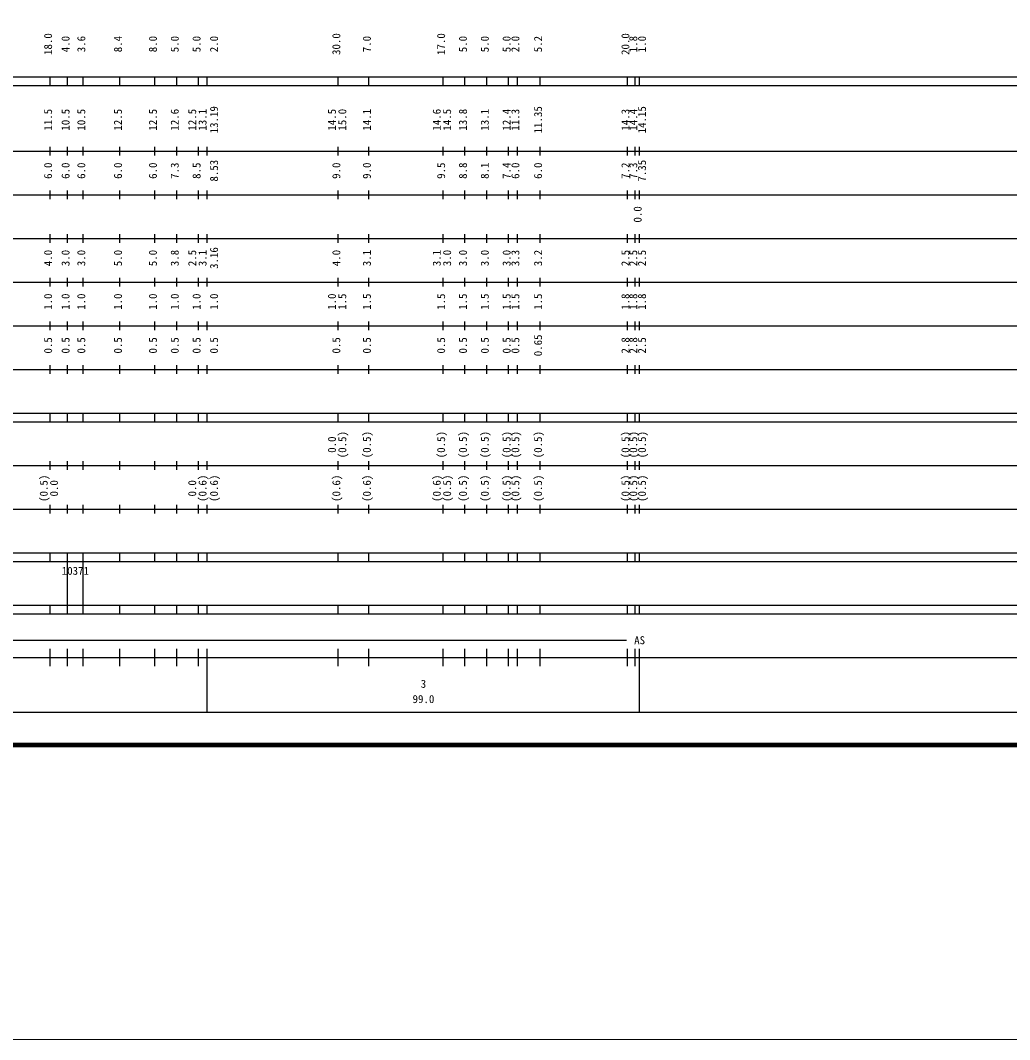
# Model space of a CAD drawing. Units: millimetres on the paper, enlarged 1000 times. Extents: x 0 to 700000, y -47500 to 447500.
# Drawn here: x 225198 to 451722, y -47500 to 185930 of the extents above; entities that cross this region are included whole.
import ezdxf
from ezdxf.enums import TextEntityAlignment as Align

# ---------------------------------------------------------------- set-up
doc = ezdxf.new("R2010")
doc.units = ezdxf.units.MM
doc.header["$LTSCALE"] = 1000
doc.layers.add('作業レイヤ1', color=7, linetype='Continuous', lineweight=13)
doc.layers.add('作業ﾚｲﾔ1', color=7, linetype='Continuous', lineweight=25)
doc.styles.add('ＭＳ ゴシック', font='')
doc.styles.get('ＭＳ ゴシック').set_extended_font_data('MS Gothic')

msp = doc.modelspace()

# ---------------------------------------------------------------- linework, layer by layer
at = {"layer": '作業レイヤ1'}
msp.add_lwpolyline([(0, -47500), (700000, -47500), (700000, 447500), (0, 447500)], close=True, dxfattribs=at)
at = {"layer": '作業ﾚｲﾔ1'}
for p, q in [((40000, 173000), (579000, 173000)), ((232000, 171000), (232000, 173000)), ((236000, 171000), (236000, 173000)), ((239600, 171000), (239600, 173000)), ((248000, 171000), (248000, 173000)), ((256000, 171000), (256000, 173000)), ((261000, 171000), (261000, 173000)), ((266000, 171000), (266000, 173000)), ((268000, 171000), (268000, 173000)), ((298000, 171000), (298000, 173000)), ((305000, 171000), (305000, 173000)), ((322000, 171000), (322000, 173000)), ((327000, 171000), (327000, 173000)), ((332000, 171000), (332000, 173000)), ((337000, 171000), (337000, 173000)), ((339000, 171000), (339000, 173000)), ((344200, 171000), (344200, 173000)), ((364200, 171000), (364200, 173000)), ((366000, 171000), (366000, 173000)), ((367000, 171000), (367000, 173000)), ((40000, 171000), (579000, 171000)), ((232000, 155000), (232000, 157000)), ((236000, 155000), (236000, 157000)), ((239600, 155000), (239600, 157000)), ((248000, 155000), (248000, 157000)), ((256000, 155000), (256000, 157000)), ((261000, 155000), (261000, 157000)), ((266000, 155000), (266000, 157000)), ((268000, 155000), (268000, 157000)), ((298000, 155000), (298000, 157000)), ((305000, 155000), (305000, 157000)), ((322000, 155000), (322000, 157000)), ((327000, 155000), (327000, 157000)), ((332000, 155000), (332000, 157000)), ((337000, 155000), (337000, 157000)), ((339000, 155000), (339000, 157000)), ((344200, 155000), (344200, 157000)), ((364200, 155000), (364200, 157000)), ((366000, 155000), (366000, 157000)), ((367000, 155000), (367000, 157000)), ((40000, 156000), (579000, 156000)), ((46000, 146000), (579000, 146000)), ((232000, 145000), (232000, 147000)), ((236000, 145000), (236000, 147000)), ((239600, 145000), (239600, 147000)), ((248000, 145000), (248000, 147000)), ((256000, 145000), (256000, 147000)), ((261000, 145000), (261000, 147000)), ((266000, 145000), (266000, 147000)), ((268000, 145000), (268000, 147000)), ((298000, 145000), (298000, 147000)), ((305000, 145000), (305000, 147000)), ((322000, 145000), (322000, 147000)), ((327000, 145000), (327000, 147000)), ((332000, 145000), (332000, 147000)), ((337000, 145000), (337000, 147000)), ((339000, 145000), (339000, 147000)), ((344200, 145000), (344200, 147000)), ((364200, 145000), (364200, 147000)), ((366000, 145000), (366000, 147000)), ((367000, 145000), (367000, 147000)), ((52000, 136000), (579000, 136000)), ((232000, 135000), (232000, 137000)), ((236000, 135000), (236000, 137000)), ((239600, 135000), (239600, 137000)), ((248000, 135000), (248000, 137000)), ((256000, 135000), (256000, 137000)), ((261000, 135000), (261000, 137000)), ((266000, 135000), (266000, 137000)), ((268000, 135000), (268000, 137000)), ((298000, 135000), (298000, 137000)), ((305000, 135000), (305000, 137000)), ((322000, 135000), (322000, 137000)), ((327000, 135000), (327000, 137000)), ((332000, 135000), (332000, 137000)), ((337000, 135000), (337000, 137000)), ((339000, 135000), (339000, 137000)), ((344200, 135000), (344200, 137000)), ((364200, 135000), (364200, 137000)), ((366000, 135000), (366000, 137000)), ((367000, 135000), (367000, 137000)), ((232000, 125000), (232000, 127000)), ((236000, 125000), (236000, 127000)), ((239600, 125000), (239600, 127000)), ((248000, 125000), (248000, 127000)), ((256000, 125000), (256000, 127000)), ((261000, 125000), (261000, 127000)), ((266000, 125000), (266000, 127000)), ((268000, 125000), (268000, 127000)), ((298000, 125000), (298000, 127000)), ((305000, 125000), (305000, 127000)), ((322000, 125000), (322000, 127000)), ((327000, 125000), (327000, 127000)), ((332000, 125000), (332000, 127000)), ((337000, 125000), (337000, 127000)), ((339000, 125000), (339000, 127000)), ((344200, 125000), (344200, 127000)), ((364200, 125000), (364200, 127000)), ((366000, 125000), (366000, 127000)), ((367000, 125000), (367000, 127000)), ((46000, 126000), (579000, 126000)), ((232000, 115000), (232000, 117000)), ((236000, 115000), (236000, 117000)), ((239600, 115000), (239600, 117000)), ((248000, 115000), (248000, 117000)), ((256000, 115000), (256000, 117000)), ((261000, 115000), (261000, 117000)), ((266000, 115000), (266000, 117000)), ((268000, 115000), (268000, 117000)), ((298000, 115000), (298000, 117000)), ((305000, 115000), (305000, 117000)), ((322000, 115000), (322000, 117000)), ((327000, 115000), (327000, 117000)), ((332000, 115000), (332000, 117000)), ((337000, 115000), (337000, 117000)), ((339000, 115000), (339000, 117000)), ((344200, 115000), (344200, 117000)), ((364200, 115000), (364200, 117000)), ((366000, 115000), (366000, 117000)), ((367000, 115000), (367000, 117000)), ((52000, 116000), (579000, 116000)), ((46000, 106000), (579000, 106000)), ((232000, 105000), (232000, 107000)), ((236000, 105000), (236000, 107000)), ((239600, 105000), (239600, 107000)), ((248000, 105000), (248000, 107000)), ((256000, 105000), (256000, 107000)), ((261000, 105000), (261000, 107000)), ((266000, 105000), (266000, 107000)), ((268000, 105000), (268000, 107000)), ((298000, 105000), (298000, 107000)), ((305000, 105000), (305000, 107000)), ((322000, 105000), (322000, 107000)), ((327000, 105000), (327000, 107000)), ((332000, 105000), (332000, 107000)), ((337000, 105000), (337000, 107000)), ((339000, 105000), (339000, 107000)), ((344200, 105000), (344200, 107000)), ((364200, 105000), (364200, 107000)), ((366000, 105000), (366000, 107000)), ((367000, 105000), (367000, 107000)), ((40000, 96000), (579000, 96000)), ((232000, 94000), (232000, 96000)), ((236000, 94000), (236000, 96000)), ((239600, 94000), (239600, 96000)), ((248000, 94000), (248000, 96000)), ((256000, 94000), (256000, 96000)), ((261000, 94000), (261000, 96000)), ((266000, 94000), (266000, 96000)), ((268000, 94000), (268000, 96000)), ((298000, 94000), (298000, 96000)), ((305000, 94000), (305000, 96000)), ((322000, 94000), (322000, 96000)), ((327000, 94000), (327000, 96000)), ((332000, 94000), (332000, 96000)), ((337000, 94000), (337000, 96000)), ((339000, 94000), (339000, 96000)), ((344200, 94000), (344200, 96000)), ((364200, 94000), (364200, 96000)), ((366000, 94000), (366000, 96000)), ((367000, 94000), (367000, 96000)), ((40000, 94000), (579000, 94000)), ((232000, 83000), (232000, 85000)), ((236000, 83000), (236000, 85000)), ((239600, 83000), (239600, 85000)), ((248000, 83000), (248000, 85000)), ((256000, 83000), (256000, 85000)), ((261000, 83000), (261000, 85000)), ((266000, 83000), (266000, 85000)), ((268000, 83000), (268000, 85000)), ((298000, 83000), (298000, 85000)), ((305000, 83000), (305000, 85000)), ((322000, 83000), (322000, 85000)), ((327000, 83000), (327000, 85000)), ((332000, 83000), (332000, 85000)), ((337000, 83000), (337000, 85000)), ((339000, 83000), (339000, 85000)), ((344200, 83000), (344200, 85000)), ((364200, 83000), (364200, 85000)), ((366000, 83000), (366000, 85000)), ((367000, 83000), (367000, 85000)), ((49000, 84000), (579000, 84000)), ((232000, 73000), (232000, 75000)), ((236000, 73000), (236000, 75000)), ((239600, 73000), (239600, 75000)), ((248000, 73000), (248000, 75000)), ((256000, 73000), (256000, 75000)), ((261000, 73000), (261000, 75000)), ((266000, 73000), (266000, 75000)), ((268000, 73000), (268000, 75000)), ((298000, 73000), (298000, 75000)), ((305000, 73000), (305000, 75000)), ((322000, 73000), (322000, 75000)), ((327000, 73000), (327000, 75000)), ((332000, 73000), (332000, 75000)), ((337000, 73000), (337000, 75000)), ((339000, 73000), (339000, 75000)), ((344200, 73000), (344200, 75000)), ((364200, 73000), (364200, 75000)), ((366000, 73000), (366000, 75000)), ((367000, 73000), (367000, 75000)), ((40000, 74000), (579000, 74000)), ((40000, 64000), (579000, 64000)), ((232000, 62000), (232000, 64000)), ((236000, 62000), (236000, 64000)), ((239600, 62000), (239600, 64000)), ((248000, 62000), (248000, 64000)), ((256000, 62000), (256000, 64000)), ((261000, 62000), (261000, 64000)), ((266000, 62000), (266000, 64000)), ((268000, 62000), (268000, 64000)), ((298000, 62000), (298000, 64000)), ((305000, 62000), (305000, 64000)), ((322000, 62000), (322000, 64000)), ((327000, 62000), (327000, 64000)), ((332000, 62000), (332000, 64000)), ((337000, 62000), (337000, 64000)), ((339000, 62000), (339000, 64000)), ((344200, 62000), (344200, 64000)), ((364200, 62000), (364200, 64000)), ((366000, 62000), (366000, 64000)), ((367000, 62000), (367000, 64000)), ((40000, 62000), (579000, 62000)), ((236000, 52000), (236000, 62000)), ((239600, 52000), (239600, 62000)), ((40000, 52000), (579000, 52000)), ((232000, 50000), (232000, 52000)), ((236000, 50000), (236000, 52000)), ((239600, 50000), (239600, 52000)), ((248000, 50000), (248000, 52000)), ((256000, 50000), (256000, 52000)), ((261000, 50000), (261000, 52000)), ((266000, 50000), (266000, 52000)), ((268000, 50000), (268000, 52000)), ((298000, 50000), (298000, 52000)), ((305000, 50000), (305000, 52000)), ((322000, 50000), (322000, 52000)), ((327000, 50000), (327000, 52000)), ((332000, 50000), (332000, 52000)), ((337000, 50000), (337000, 52000)), ((339000, 50000), (339000, 52000)), ((344200, 50000), (344200, 52000)), ((364200, 50000), (364200, 52000)), ((366000, 50000), (366000, 52000)), ((367000, 50000), (367000, 52000)), ((40000, 50000), (579000, 50000)), ((71000, 44000), (364000, 44000)), ((40000, 40000), (579000, 40000)), ((232000, 38000), (232000, 42000)), ((236000, 38000), (236000, 42000)), ((239600, 38000), (239600, 42000)), ((248000, 38000), (248000, 42000)), ((256000, 38000), (256000, 42000)), ((261000, 38000), (261000, 42000)), ((266000, 38000), (266000, 42000)), ((268000, 27500), (268000, 42000)), ((298000, 38000), (298000, 42000)), ((305000, 38000), (305000, 42000)), ((322000, 38000), (322000, 42000)), ((327000, 38000), (327000, 42000)), ((332000, 38000), (332000, 42000)), ((337000, 38000), (337000, 42000)), ((339000, 38000), (339000, 42000)), ((344200, 38000), (344200, 42000)), ((364200, 38000), (364200, 42000)), ((366000, 38000), (366000, 42000)), ((367000, 27500), (367000, 42000)), ((68000, 27500), (579000, 27500))]:
    msp.add_line(p, q, dxfattribs=at)
at = {"layer": '作業ﾚｲﾔ1', "lineweight": 140}
msp.add_line((40000, 20000), (680000, 20000), dxfattribs=at)

# ---------------------------------------------------------------- texts
at = {"layer": '作業ﾚｲﾔ1', "style": 'ＭＳ ゴシック'}
for s, p in [('18.0', (233000, 180500)), ('4.0', (237000, 180500)), ('3.6', (240600, 180500)), ('8.4', (249000, 180500)), ('8.0', (257000, 180500)), ('5.0', (262000, 180500)), ('5.0', (267000, 180500)), ('2.0', (271000, 180500)), ('30.0', (299000, 180500)), ('7.0', (306000, 180500)), ('17.0', (323000, 180500)), ('5.0', (328000, 180500)), ('5.0', (333000, 180500)), ('5.0', (338000, 180500)), ('2.0', (340000, 180500)), ('5.2', (345200, 180500)), ('20.0', (365200, 180500)), ('1.8', (367000, 180500)), ('1.0', (369000, 180500)), ('13.19', (271000, 163174)), ('11.35', (345200, 163174)), ('14.15', (369000, 163174)), ('11.5', (233000, 163174)), ('10.5', (237000, 163174)), ('10.5', (240600, 163174)), ('12.5', (249000, 163174)), ('12.5', (257000, 163174)), ('12.6', (262000, 163174)), ('12.5', (266000, 163174)), ('13.1', (268370, 163174)), ('14.5', (298000, 163174)), ('15.0', (300370, 163174)), ('14.1', (306000, 163174)), ('14.6', (322000, 163174)), ('14.5', (324370, 163174)), ('13.8', (328000, 163174)), ('13.1', (333000, 163174)), ('12.4', (338000, 163174)), ('11.3', (340000, 163174)), ('14.3', (365200, 163174)), ('14.4', (367000, 163174)), ('6.0', (233000, 151500)), ('6.0', (237000, 151500)), ('6.0', (240600, 151500)), ('6.0', (249000, 151500)), ('6.0', (257000, 151500)), ('7.3', (262000, 151500)), ('8.5', (267000, 151500)), ('8.53', (271000, 151500)), ('9.0', (299000, 151500)), ('9.0', (306000, 151500)), ('9.5', (323000, 151500)), ('8.8', (328000, 151500)), ('8.1', (333000, 151500)), ('7.4', (338000, 151500)), ('6.0', (340000, 151500)), ('6.0', (345200, 151500)), ('7.2', (365200, 151500)), ('7.3', (367000, 151500)), ('7.35', (369000, 151500)), ('0.0', (368000, 141500)), ('4.0', (233000, 131500)), ('3.0', (237000, 131500)), ('3.0', (240600, 131500)), ('5.0', (249000, 131500)), ('5.0', (257000, 131500)), ('3.8', (262000, 131500)), ('2.5', (266000, 131500)), ('3.1', (268370, 131500)), ('3.16', (271000, 131500)), ('4.0', (299000, 131500)), ('3.1', (306000, 131500)), ('3.1', (322000, 131500)), ('3.0', (324370, 131500)), ('3.0', (328000, 131500)), ('3.0', (333000, 131500)), ('3.0', (338000, 131500)), ('3.3', (340000, 131500)), ('3.2', (345200, 131500)), ('2.5', (365200, 131500)), ('2.5', (367000, 131500)), ('2.5', (369000, 131500)), ('1.0', (233000, 121500)), ('1.0', (237000, 121500)), ('1.0', (240600, 121500)), ('1.0', (249000, 121500)), ('1.0', (257000, 121500)), ('1.0', (262000, 121500)), ('1.0', (267000, 121500)), ('1.0', (271000, 121500)), ('1.0', (298000, 121500)), ('1.5', (300370, 121500)), ('1.5', (306000, 121500)), ('1.5', (323000, 121500)), ('1.5', (328000, 121500)), ('1.5', (333000, 121500)), ('1.5', (338000, 121500)), ('1.5', (340000, 121500)), ('1.5', (345200, 121500)), ('1.8', (365200, 121500)), ('1.8', (367000, 121500)), ('1.8', (369000, 121500)), ('0.5', (233000, 111500)), ('0.5', (237000, 111500)), ('0.5', (240600, 111500)), ('0.5', (249000, 111500)), ('0.5', (257000, 111500)), ('0.5', (262000, 111500)), ('0.5', (267000, 111500)), ('0.5', (271000, 111500)), ('0.5', (299000, 111500)), ('0.5', (306000, 111500)), ('0.5', (323000, 111500)), ('0.5', (328000, 111500)), ('0.5', (333000, 111500)), ('0.5', (338000, 111500)), ('0.5', (340000, 111500)), ('0.65', (345200, 111500)), ('2.8', (365200, 111500)), ('2.8', (367000, 111500)), ('2.5', (369000, 111500)), ('(0.5)', (300370, 88764)), ('(0.5)', (306000, 88764)), ('(0.5)', (323000, 88764)), ('(0.5)', (328000, 88764)), ('(0.5)', (333000, 88764)), ('(0.5)', (338000, 88764)), ('(0.5)', (340000, 88764)), ('(0.5)', (345200, 88764)), ('(0.5)', (365200, 88764)), ('(0.5)', (367000, 88764)), ('(0.5)', (369000, 88764)), ('0.0', (298000, 88764)), ('(0.5)', (232000, 78764)), ('0.0', (234370, 78764)), ('0.0', (266000, 78764)), ('(0.6)', (268370, 78764)), ('(0.6)', (271000, 78764)), ('(0.6)', (299000, 78764)), ('(0.6)', (306000, 78764)), ('(0.6)', (322000, 78764)), ('(0.5)', (324370, 78764)), ('(0.5)', (328000, 78764)), ('(0.5)', (333000, 78764)), ('(0.5)', (338000, 78764)), ('(0.5)', (340000, 78764)), ('(0.5)', (345200, 78764)), ('(0.5)', (365200, 78764)), ('(0.5)', (367000, 78764)), ('(0.5)', (369000, 78764))]:
    msp.add_text(s, height=1833, rotation=90, dxfattribs=at).set_placement(p, align=Align.BOTTOM_CENTER)
msp.add_text('10371', height=1833, dxfattribs=at).set_placement((234675, 58405), align=Align.BOTTOM_LEFT)
for s, p in [('AS', (367000, 42500)), ('3', (317500, 32523)), ('99.0', (317500, 29033))]:
    msp.add_text(s, height=1833, dxfattribs=at).set_placement(p, align=Align.BOTTOM_CENTER)

doc.saveas('drawing.dxf')
